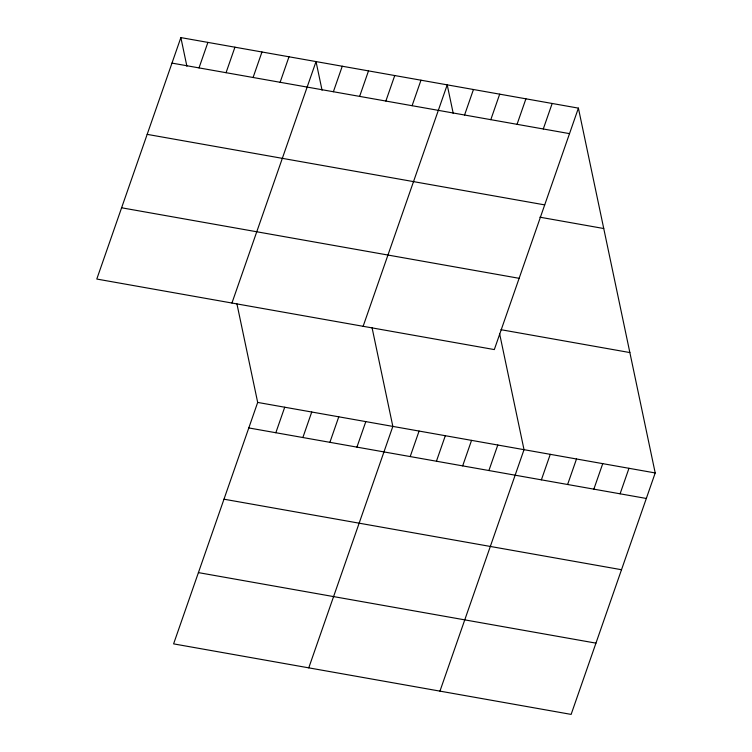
<?xml version="1.0" encoding="UTF-8"?>
<svg xmlns="http://www.w3.org/2000/svg" width="752" height="752" viewBox="0 0 752 752"><rect width="100%" height="100%" fill="white"/><g stroke="black" fill="none" stroke-linecap="round" stroke-linejoin="round"><path stroke-width="1.13" d="M180.865 37.6L96.792 279.048L494.318 349.577L578.401 108.128L180.865 37.6L186.9 66.261M199.017 67.896L207.9 42.394M226.051 72.7L234.934 47.188M253.086 77.494L261.969 51.991M280.12 82.288L288.994 56.785M231.945 303.028L316.028 61.579L322.063 90.24M333.38 91.735L342.263 66.232M359.625 96.397L368.499 70.885M236.918 303.817L257.682 402.423L173.599 643.872L571.135 714.4L655.208 472.952L578.401 108.128M385.861 101.05L394.744 75.548M275.834 432.729L284.717 407.227M412.096 105.703L420.979 80.201M302.868 437.523L311.742 412.021M363.131 326.302L447.214 84.854L453.249 113.514M329.893 442.317L338.776 416.815M464.567 115.009L473.45 89.507M356.927 447.12L365.81 421.609M490.802 119.671L499.685 94.16M308.762 667.851L392.845 426.403L372.08 327.797M517.047 124.324L525.921 98.822M410.197 456.567L419.08 431.065M543.282 128.977L552.165 103.475M436.433 461.22L445.316 435.718M462.668 465.873L471.551 440.371M488.903 470.526L497.786 445.024M439.948 691.126L524.022 449.677L499.648 333.879M541.384 479.842L550.267 454.34M567.619 484.495L576.502 458.993M593.854 489.148L602.737 463.646M620.09 493.801L628.973 468.299M171.992 63.102L569.518 133.63M147.176 134.364L544.702 204.892M539.861 217.187L603.743 228.523M121.608 207.787L519.134 278.315M500.964 329.696L629.866 352.566M257.682 402.423L655.208 472.952M248.799 427.935L646.325 498.463M223.983 499.196L621.519 569.725M198.415 572.61L595.951 643.139"/></g></svg>
